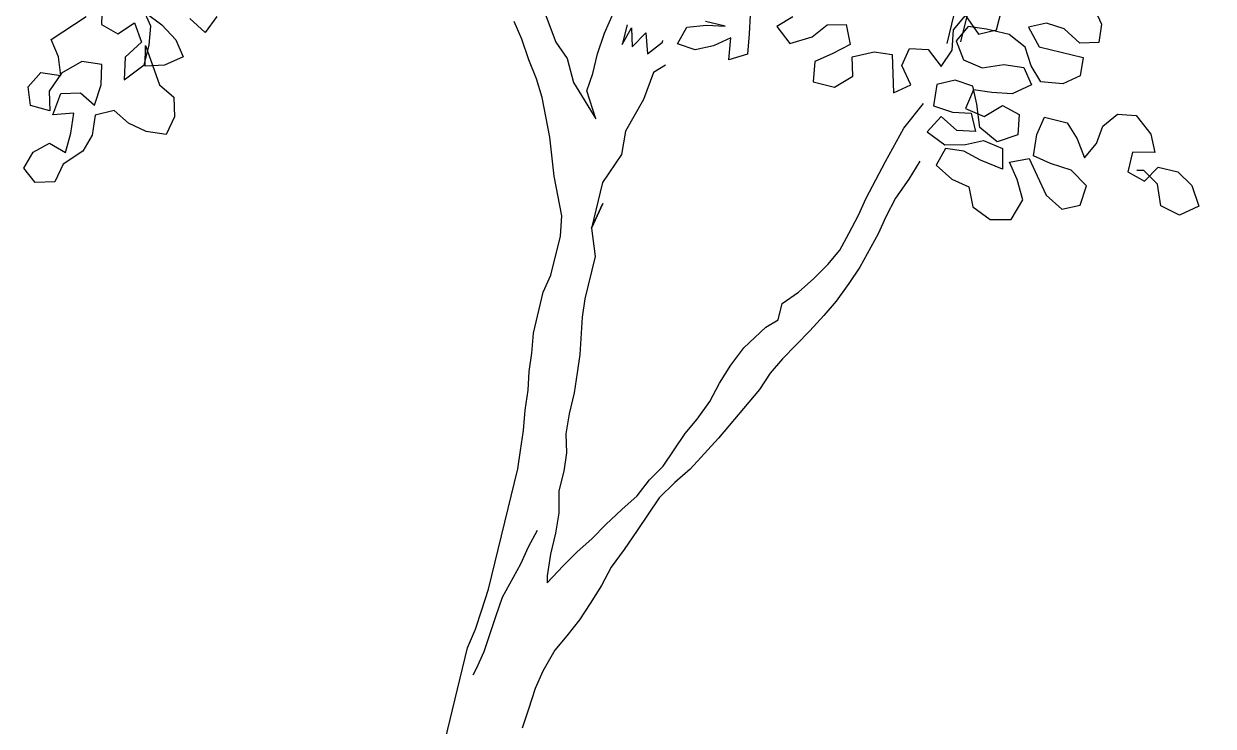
# Model space of a CAD drawing. Header units: inches. Extents: x 350994 to 353538, y 1581369 to 1583842.
# Drawn here: x 351331.091 to 351332.246, y 1583065.118 to 1583065.801 of the extents above; entities that cross this region are included whole.
import ezdxf

# ---------------------------------------------------------------- set-up
doc = ezdxf.new("R2010")
doc.units = ezdxf.units.IN
doc.header["$MEASUREMENT"] = 0
doc.linetypes.add('1', pattern=[0])
doc.layers.add('TREE', color=81, linetype='1')

# ---------------------------------------------------------------- blocks, each defined once
blk = doc.blocks.new('TREE_4')
at = {"color": 94}
for points in [[(-135.1, 4424.9), (-106.2, 4381.5), (-80.2, 4358.3), (-60, 4320.7), (-8, 4268.6), (-34, 4312), (-31.1, 4343.8), (-31.1, 4378.5), (-28.1, 4416.1), (-16.5, 4479.7)], [(573.4, 4545.7), (573.4, 4615.1), (570.6, 4646.9), (564.8, 4681.6), (559.1, 4713.4), (559.1, 4782.8), (567.8, 4817.4), (596.8, 4875.2), (614.2, 4904.1), (646, 4947.5), (640.3, 4973.5), (654.7, 5005.3), (669.2, 5034.2), (689.5, 5063.1), (706.9, 5092), (721.3, 5126.7), (730.1, 5158.5), (744.5, 5193.2), (759, 5222.1), (779.3, 5253.8), (799.6, 5282.7), (814, 5311.6), (828.5, 5343.4)], [(-9.1, 3074.5), (-8.9, 3329), (-3.1, 3363.6), (-0.2, 3398.3), (2.8, 3435.9), (3, 3649.9), (0.1, 3681.7), (-2.8, 3716.4), (-8.5, 3751.1), (-11.4, 3785.8), (-17.1, 3817.6), (-20, 3849.4), (-25.7, 3884.1), (-25.7, 3956.4), (-19.9, 3988.2), (-19.8, 4057.6), (-25.6, 4092.3), (-54.4, 4155.9), (-77.5, 4219.5), (-106.3, 4283.2), (-123.7, 4312.1), (-143.9, 4341), (-164.1, 4372.9), (-184.3, 4398.9)], [(594.3, 5274.3), (597.1, 5239.6), (600, 5207.7), (599.9, 5063.2), (596.9, 5031.4), (573.7, 4904.2), (562.1, 4872.4), (559.2, 4840.6), (547.6, 4808.8), (541.8, 4777), (541.7, 4704.7), (547.5, 4672.9), (550.3, 4641.1), (550.2, 4537)], [(281.3, 4519.9), (258.2, 4496.8), (287.1, 4473.6), (321.8, 4493.8), (342, 4519.9), (373.8, 4528.5), (388.3, 4496.7), (362.2, 4473.6), (336.2, 4453.4), (341.9, 4418.7), (379.5, 4418.6), (405.6, 4444.6), (396.9, 4476.4), (431.6, 4493.7), (463.4, 4496.6), (480.7, 4433), (506.8, 4453.2), (483.7, 4482.1), (489.5, 4513.9), (521.3, 4519.7), (550.2, 4496.5), (561.8, 4528.3), (556, 4563), (570.5, 4591.9), (599.4, 4565.9), (628.3, 4580.3), (628.4, 4615)], [(781.6, 4658.2), (801.9, 4632.2), (804.7, 4600.4), (772.9, 4591.7), (741.1, 4609.1), (709.3, 4612), (680.4, 4597.6), (706.4, 4568.7), (784.4, 4568.6), (787.3, 4536.8), (761.3, 4516.6), (723.7, 4510.8), (700.6, 4534), (683.2, 4562.9), (651.5, 4577.4), (611, 4577.4), (579.2, 4574.6), (564.7, 4545.7), (584.9, 4516.7), (619.6, 4510.9), (654.3, 4525.3), (689, 4528.2), (709.2, 4502.2), (680.3, 4479.1), (645.6, 4473.3), (613.8, 4470.5), (608, 4435.8), (642.6, 4429.9), (668.7, 4455.9), (700.5, 4447.2), (706.2, 4412.5), (674.4, 4392.3), (639.7, 4409.7), (625.3, 4447.3), (610.9, 4476.2), (579.1, 4479.2), (550.2, 4464.7), (553, 4427.1), (587.7, 4424.2), (619.5, 4430), (633.9, 4401), (602.1, 4395.3), (570.3, 4412.7), (553, 4380.9), (587.7, 4366.4), (622.4, 4375), (651.3, 4389.5), (686, 4383.6), (694.6, 4348.9), (654.1, 4354.8), (622.3, 4363.5), (590.5, 4360.6), (581.8, 4328.8), (613.6, 4311.4), (645.4, 4305.6), (659.9, 4273.8), (694.5, 4259.3), (729.2, 4268), (740.8, 4305.5), (723.5, 4337.4), (703.3, 4363.4), (735.1, 4377.8), (755.3, 4351.8), (778.4, 4322.8), (810.2, 4305.5), (839.2, 4319.9), (842.1, 4354.6), (810.3, 4374.9), (772.7, 4377.8), (740.9, 4383.6), (738.1, 4421.2), (743.9, 4453), (784.3, 4452.9), (807.4, 4429.8), (827.7, 4400.9), (842.1, 4429.8), (845.1, 4461.6), (865.3, 4487.6), (897.1, 4493.3), (928.9, 4467.3), (943.3, 4438.3), (905.8, 4429.7), (905.7, 4395), (937.5, 4386.3), (954.9, 4415.2), (989.6, 4415.2), (1018.5, 4397.8), (1038.7, 4366), (1009.8, 4342.9), (975.1, 4351.6), (960.6, 4386.3), (931.8, 4403.7), (920.2, 4400.8)], [(209, 4505.5), (214.8, 4473.7), (220.5, 4439), (191.6, 4421.7), (185.8, 4459.3), (159.8, 4439.1), (130.9, 4424.6), (99.1, 4427.6), (107.8, 4459.3), (139.6, 4470.9), (171.4, 4476.6), (136.7, 4476.7)], [(-684.7, 4287.1), (-698, 4256), (-729.2, 4273.3)], [(-804.6, 4264.5), (-773.5, 4251.2), (-744.2, 4231.8), (-724.8, 4205.9), (-752.7, 4184.5), (-785.1, 4175.1), (-792.5, 4209.7), (-753.5, 4149.7), (-724.3, 4134.3), (-715, 4101.9), (-722, 4068.9), (-756.7, 4065.7), (-789.7, 4072.7), (-818.9, 4088), (-849, 4072.6), (-845.7, 4038), (-854.9, 4007), (-882.5, 3977.4), (-889.5, 3944.4), (-921.9, 3935.1), (-947.1, 3954.6), (-938, 3985.6), (-914.2, 4006.9), (-883.2, 3997.8), (-882.4, 4032.6), (-885.6, 4067.3), (-920, 4055.8), (-915.2, 4094.9), (-882.8, 4104.2), (-853.7, 4088.9), (-850.9, 4125.8), (-858.2, 4160.3), (-892.9, 4157), (-922.6, 4129.4), (-935.7, 4094.1), (-926.4, 4061.7), (-961.2, 4062.6), (-972.5, 4092.8), (-957.1, 4122), (-922.5, 4125.3), (-933.8, 4155.6), (-953.1, 4181.5), (-903.8, 4234.4)], [(-882.3, 4261.7), (-874.9, 4227.2), (-843.9, 4218.1), (-820.3, 4243.5), (-800.8, 4213.5), (-822.2, 4182), (-814.7, 4143.4), (-787.2, 4177.1), (-786.4, 4211.9), (-791.6, 4244.5), (-813.1, 4272.4)], [(6.6, 4439.2), (6.5, 4404.5), (15.2, 4436.3), (23.9, 4404.5), (41.3, 4433.4), (52.8, 4398.7), (73.1, 4424.7), (73.1, 4427.6)], [(98.2, 3470.5), (118.5, 3505.2), (135.8, 3534.1), (156.1, 3563), (173.5, 3591.9), (193.8, 3623.7), (214, 3652.6), (228.5, 3684.4), (245.9, 3713.3), (269.1, 3776.9), (283.6, 3805.8), (298, 3840.4), (306.7, 3875.1), (318.3, 3909.8), (332.8, 3944.5), (361.8, 3987.8), (379.1, 4005.2), (379.2, 4034.1), (402.3, 4060.1), (422.6, 4089), (440, 4117.9), (454.5, 4146.8), (463.2, 4178.6), (471.9, 4213.3), (477.7, 4245.1), (495.1, 4314.4), (512.5, 4378), (535.7, 4427.2)], [(87.5, 4387.1), (70.1, 4369.8), (64.3, 4320.6), (46.9, 4259.9), (49.7, 4219.4), (29.4, 4164.5), (29.4, 4083.6), (38.1, 4129.8), (29.4, 4083.6), (46.7, 4037.3), (46.6, 3962.1), (49.5, 3930.3), (61, 3866.7), (63.8, 3834.9), (66.7, 3800.2), (66.7, 3762.6), (69.5, 3727.9), (78.2, 3696.1), (81, 3664.3), (81, 3629.6), (89.6, 3592), (92.5, 3557.3), (92.5, 3519.7), (95.3, 3482.1), (98.2, 3470.5)], [(552.9, 4328.8), (541.3, 4294.1), (526.8, 4256.6), (518.1, 4221.9), (512.3, 4190.1), (494.9, 4126.5), (483.3, 4094.7), (468.8, 4060), (454.3, 4031.1), (437, 3999.3), (402.2, 3941.5), (387.7, 3912.6), (376.1, 3880.8), (326.9, 3782.6), (292.1, 3719), (271.9, 3690.1), (251.6, 3658.3), (228.4, 3594.7), (213.9, 3557.2), (199.4, 3522.5), (190.7, 3487.8), (179.1, 3453.1), (167.5, 3421.3), (153.1, 3389.5), (138.6, 3360.6), (127, 3320.2), (121.2, 3288.4), (118.2, 3250.8), (115.3, 3216.1)], [(60.7, 3554.4), (52, 3522.6), (46.2, 3490.8), (28.8, 3427.2), (25.8, 3392.5), (20, 3328.9), (14.2, 3297.1), (11.3, 3285.6)]]:
    blk.add_lwpolyline(points, dxfattribs=at)

msp = doc.modelspace()

# ---------------------------------------------------------------- block references
at = {"layer": 'TREE', "lineweight": 5, "xscale": 0.0005632341247466223, "yscale": 0.0005632341529917539, "zscale": 0.0005632341444477617, "rotation": 346.4411541233163}
msp.add_blockref('TREE_4', (351331.087, 1583063.3702), dxfattribs=at)

doc.saveas('drawing.dxf')
